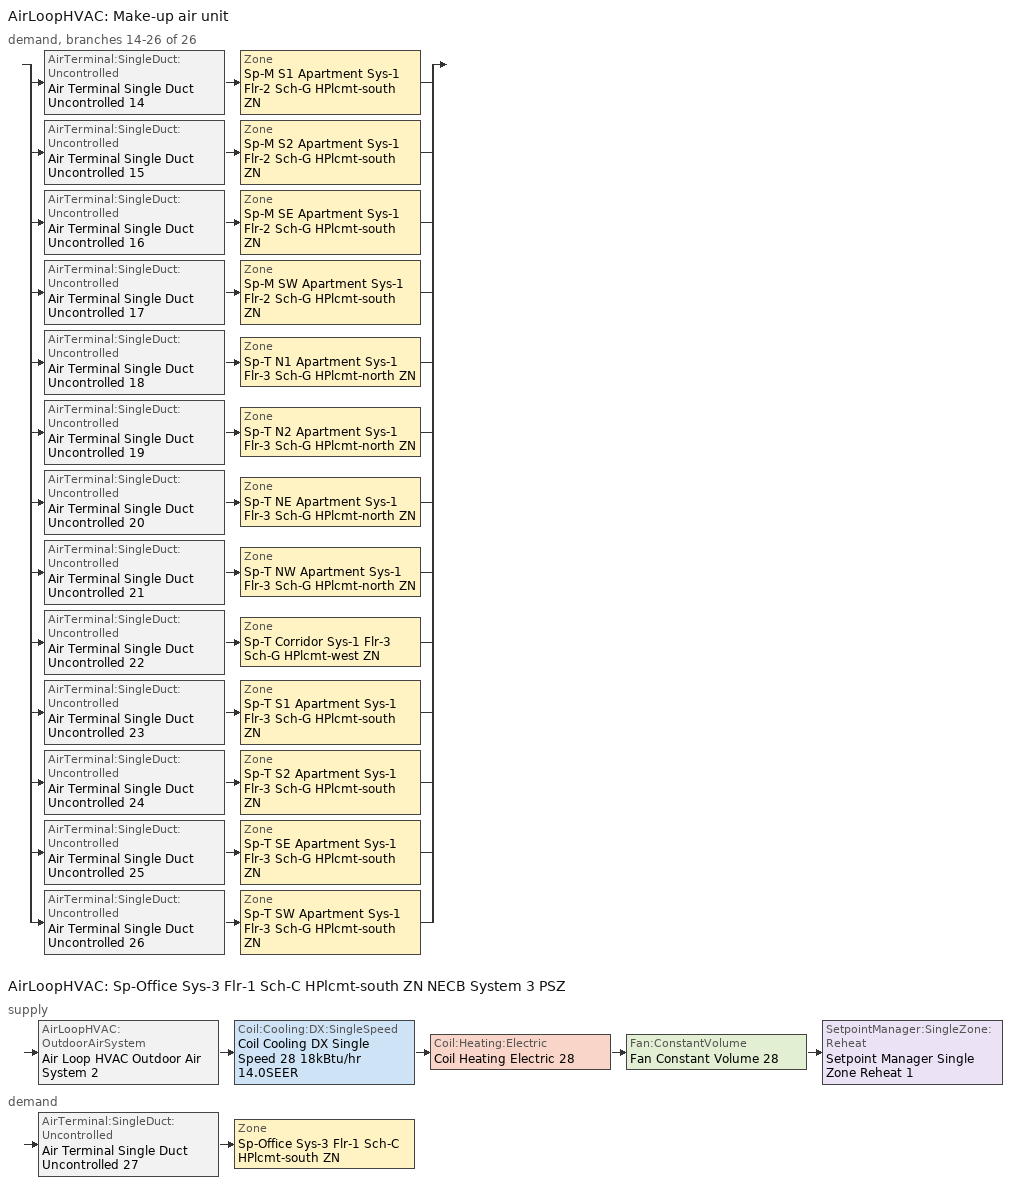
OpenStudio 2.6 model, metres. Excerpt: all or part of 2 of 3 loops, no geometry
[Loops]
AirLoopHVAC 'Make-up air unit'
 demand, branches 14-26 of 26: split
  | AirTerminal:SingleDuct:Uncontrolled 'Air Terminal Single Duct Uncontrolled 14' > Zone 'Sp-M S1 Apartment Sys-1 Flr-2 Sch-G HPlcmt-south ZN'
  | AirTerminal:SingleDuct:Uncontrolled 'Air Terminal Single Duct Uncontrolled 15' > Zone 'Sp-M S2 Apartment Sys-1 Flr-2 Sch-G HPlcmt-south ZN'
  | AirTerminal:SingleDuct:Uncontrolled 'Air Terminal Single Duct Uncontrolled 16' > Zone 'Sp-M SE Apartment Sys-1 Flr-2 Sch-G HPlcmt-south ZN'
  | AirTerminal:SingleDuct:Uncontrolled 'Air Terminal Single Duct Uncontrolled 17' > Zone 'Sp-M SW Apartment Sys-1 Flr-2 Sch-G HPlcmt-south ZN'
  | AirTerminal:SingleDuct:Uncontrolled 'Air Terminal Single Duct Uncontrolled 18' > Zone 'Sp-T N1 Apartment Sys-1 Flr-3 Sch-G HPlcmt-north ZN'
  | AirTerminal:SingleDuct:Uncontrolled 'Air Terminal Single Duct Uncontrolled 19' > Zone 'Sp-T N2 Apartment Sys-1 Flr-3 Sch-G HPlcmt-north ZN'
  | AirTerminal:SingleDuct:Uncontrolled 'Air Terminal Single Duct Uncontrolled 20' > Zone 'Sp-T NE Apartment Sys-1 Flr-3 Sch-G HPlcmt-north ZN'
  | AirTerminal:SingleDuct:Uncontrolled 'Air Terminal Single Duct Uncontrolled 21' > Zone 'Sp-T NW Apartment Sys-1 Flr-3 Sch-G HPlcmt-north ZN'
  | AirTerminal:SingleDuct:Uncontrolled 'Air Terminal Single Duct Uncontrolled 22' > Zone 'Sp-T Corridor Sys-1 Flr-3 Sch-G HPlcmt-west ZN'
  | AirTerminal:SingleDuct:Uncontrolled 'Air Terminal Single Duct Uncontrolled 23' > Zone 'Sp-T S1 Apartment Sys-1 Flr-3 Sch-G HPlcmt-south ZN'
  | AirTerminal:SingleDuct:Uncontrolled 'Air Terminal Single Duct Uncontrolled 24' > Zone 'Sp-T S2 Apartment Sys-1 Flr-3 Sch-G HPlcmt-south ZN'
  | AirTerminal:SingleDuct:Uncontrolled 'Air Terminal Single Duct Uncontrolled 25' > Zone 'Sp-T SE Apartment Sys-1 Flr-3 Sch-G HPlcmt-south ZN'
  | AirTerminal:SingleDuct:Uncontrolled 'Air Terminal Single Duct Uncontrolled 26' > Zone 'Sp-T SW Apartment Sys-1 Flr-3 Sch-G HPlcmt-south ZN'
AirLoopHVAC 'Sp-Office Sys-3 Flr-1 Sch-C HPlcmt-south ZN NECB System 3 PSZ'
 supply: AirLoopHVAC:OutdoorAirSystem 'Air Loop HVAC Outdoor Air System 2' > Coil:Cooling:DX:SingleSpeed 'Coil Cooling DX Single Speed 28 18kBtu/hr 14.0SEER' > Coil:Heating:Electric 'Coil Heating Electric 28' > Fan:ConstantVolume 'Fan Constant Volume 28' > SetpointManager:SingleZone:Reheat 'Setpoint Manager Single Zone Reheat 1'
 demand: AirTerminal:SingleDuct:Uncontrolled 'Air Terminal Single Duct Uncontrolled 27' > Zone 'Sp-Office Sys-3 Flr-1 Sch-C HPlcmt-south ZN'
[Sizing:Zone] Zone Cooling Design Supply Air Temperature Input Method=SupplyAirTemperature; Zone Cooling Design Supply Air Temperature {C}=13; Zone Cooling Design Supply Air Temperature Difference {deltaC}=11.11; Zone Heating Design Supply Air Temperature Input Method=SupplyAirTemperature; Zone Heating Design Supply Air Temperature {C}=43; Zone Heating Design Supply Air Temperature Difference {deltaC}=11.11; Zone Cooling Design Supply Air Humidity Ratio {kg-H2O/kg-air}=0.0085; Zone Heating Design Supply Air Humidity Ratio {kg-H2O/kg-air}=0.008; Zone Heating Sizing Factor=1.3; Zone Cooling Sizing Factor=1.1; Cooling Design Air Flow Method=DesignDay; Heating Design Air Flow Method=DesignDay; Account for Dedicated Outdoor Air System=No; Dedicated Outdoor Air System Control Strategy=NeutralSupplyAir; Dedicated Outdoor Air Low Setpoint Temperature for Design {C}=autosize; Dedicated Outdoor Air High Setpoint Temperature for Design {C}=autosize
Sp-M S1 Apartment Sys-1 Flr-2 Sch-G HPlcmt-south ZN; Sp-M S2 Apartment Sys-1 Flr-2 Sch-G HPlcmt-south ZN; Sp-M SE Apartment Sys-1 Flr-2 Sch-G HPlcmt-south ZN; Sp-M SW Apartment Sys-1 Flr-2 Sch-G HPlcmt-south ZN; Sp-T N1 Apartment Sys-1 Flr-3 Sch-G HPlcmt-north ZN; Sp-T N2 Apartment Sys-1 Flr-3 Sch-G HPlcmt-north ZN; Sp-T NE Apartment Sys-1 Flr-3 Sch-G HPlcmt-north ZN; Sp-T NW Apartment Sys-1 Flr-3 Sch-G HPlcmt-north ZN; Sp-T Corridor Sys-1 Flr-3 Sch-G HPlcmt-west ZN; Sp-T S1 Apartment Sys-1 Flr-3 Sch-G HPlcmt-south ZN; Sp-T S2 Apartment Sys-1 Flr-3 Sch-G HPlcmt-south ZN; Sp-T SE Apartment Sys-1 Flr-3 Sch-G HPlcmt-south ZN; Sp-T SW Apartment Sys-1 Flr-3 Sch-G HPlcmt-south ZN; Sp-Office Sys-3 Flr-1 Sch-C HPlcmt-south ZN
[Zone equipment]
Sp-M S1 Apartment Sys-1 Flr-2 Sch-G HPlcmt-south ZN: Sp-M S1 Apartment Sys-1 Flr-2 Sch-G HPlcmt-south ZN PTAC, Zone HVAC Baseboard Convective Electric 14, Air Terminal Single Duct Uncontrolled 14
Sp-M S2 Apartment Sys-1 Flr-2 Sch-G HPlcmt-south ZN: Sp-M S2 Apartment Sys-1 Flr-2 Sch-G HPlcmt-south ZN PTAC, Zone HVAC Baseboard Convective Electric 15, Air Terminal Single Duct Uncontrolled 15
Sp-M SE Apartment Sys-1 Flr-2 Sch-G HPlcmt-south ZN: Sp-M SE Apartment Sys-1 Flr-2 Sch-G HPlcmt-south ZN PTAC, Zone HVAC Baseboard Convective Electric 16, Air Terminal Single Duct Uncontrolled 16
Sp-M SW Apartment Sys-1 Flr-2 Sch-G HPlcmt-south ZN: Sp-M SW Apartment Sys-1 Flr-2 Sch-G HPlcmt-south ZN PTAC, Zone HVAC Baseboard Convective Electric 17, Air Terminal Single Duct Uncontrolled 17
Sp-T N1 Apartment Sys-1 Flr-3 Sch-G HPlcmt-north ZN: Sp-T N1 Apartment Sys-1 Flr-3 Sch-G HPlcmt-north ZN PTAC, Zone HVAC Baseboard Convective Electric 18, Air Terminal Single Duct Uncontrolled 18
Sp-T N2 Apartment Sys-1 Flr-3 Sch-G HPlcmt-north ZN: Sp-T N2 Apartment Sys-1 Flr-3 Sch-G HPlcmt-north ZN PTAC, Zone HVAC Baseboard Convective Electric 19, Air Terminal Single Duct Uncontrolled 19
Sp-T NE Apartment Sys-1 Flr-3 Sch-G HPlcmt-north ZN: Sp-T NE Apartment Sys-1 Flr-3 Sch-G HPlcmt-north ZN PTAC, Zone HVAC Baseboard Convective Electric 20, Air Terminal Single Duct Uncontrolled 20
Sp-T NW Apartment Sys-1 Flr-3 Sch-G HPlcmt-north ZN: Sp-T NW Apartment Sys-1 Flr-3 Sch-G HPlcmt-north ZN PTAC, Zone HVAC Baseboard Convective Electric 21, Air Terminal Single Duct Uncontrolled 21
Sp-T Corridor Sys-1 Flr-3 Sch-G HPlcmt-west ZN: Sp-T Corridor Sys-1 Flr-3 Sch-G HPlcmt-west ZN PTAC, Zone HVAC Baseboard Convective Electric 22, Air Terminal Single Duct Uncontrolled 22
Sp-T S1 Apartment Sys-1 Flr-3 Sch-G HPlcmt-south ZN: Sp-T S1 Apartment Sys-1 Flr-3 Sch-G HPlcmt-south ZN PTAC, Zone HVAC Baseboard Convective Electric 23, Air Terminal Single Duct Uncontrolled 23
Sp-T S2 Apartment Sys-1 Flr-3 Sch-G HPlcmt-south ZN: Sp-T S2 Apartment Sys-1 Flr-3 Sch-G HPlcmt-south ZN PTAC, Zone HVAC Baseboard Convective Electric 24, Air Terminal Single Duct Uncontrolled 24
Sp-T SE Apartment Sys-1 Flr-3 Sch-G HPlcmt-south ZN: Sp-T SE Apartment Sys-1 Flr-3 Sch-G HPlcmt-south ZN PTAC, Zone HVAC Baseboard Convective Electric 25, Air Terminal Single Duct Uncontrolled 25
Sp-T SW Apartment Sys-1 Flr-3 Sch-G HPlcmt-south ZN: Sp-T SW Apartment Sys-1 Flr-3 Sch-G HPlcmt-south ZN PTAC, Zone HVAC Baseboard Convective Electric 26, Air Terminal Single Duct Uncontrolled 26
Sp-Office Sys-3 Flr-1 Sch-C HPlcmt-south ZN: Air Terminal Single Duct Uncontrolled 27, Zone HVAC Baseboard Convective Electric 27
[AirLoopHVAC]
Sp-Office Sys-3 Flr-1 Sch-C HPlcmt-south ZN NECB System 3 PSZ: Availability Schedule=Always On Discrete; Design Supply Air Flow Rate {m3/s}=AutoSize
[Sizing:System]
Sp-Office Sys-3 Flr-1 Sch-C HPlcmt-south ZN NECB System 3 PSZ: Type of Load to Size On=Sensible; Design Outdoor Air Flow Rate {m3/s}=Autosize; Minimum System Air Flow Ratio=1; Preheat Design Temperature {C}=7; Preheat Design Humidity Ratio {kg-H2O/kg-Air}=0.008; Precool Design Temperature {C}=13; Precool Design Humidity Ratio {kg-H2O/kg-Air}=0.008; Central Cooling Design Supply Air Temperature {C}=13; Central Heating Design Supply Air Temperature {C}=43; Sizing Option=NonCoincident; 100% Outdoor Air in Cooling=No; 100% Outdoor Air in Heating=No; Central Cooling Design Supply Air Humidity Ratio {kg-H2O/kg-Air}=0.0085; Central Heating Design Supply Air Humidity Ratio {kg-H2O/kg-Air}=0.008; Cooling Design Air Flow Method=DesignDay; Cooling Design Air Flow Rate {m3/s}=0; Heating Design Air Flow Method=DesignDay; Heating Design Air Flow Rate {m3/s}=0; System Outdoor Air Method=ZoneSum; Zone Maximum Outdoor Air Fraction=1; Cooling Supply Air Flow Rate Per Floor Area {m3/s-m2}=0.00996765; Cooling Fraction of Autosized Cooling Supply Air Flow Rate=1; Cooling Supply Air Flow Rate Per Unit Cooling Capacity {m3/s-W}=3.94755e-05; Heating Supply Air Flow Rate Per Floor Area {m3/s-m2}=0.00996765; Heating Fraction of Autosized Heating Supply Air Flow Rate=1; Heating Fraction of Autosized Cooling Supply Air Flow Rate=1; Heating Supply Air Flow Rate Per Unit Heating Capacity {m3/s-W}=3.15882e-05; Cooling Design Capacity Method=CoolingDesignCapacity; Cooling Design Capacity {W}=autosize; Cooling Design Capacity Per Floor Area {W/m2}=234.7; Fraction of Autosized Cooling Design Capacity=1; Heating Design Capacity Method=HeatingDesignCapacity; Heating Design Capacity {W}=autosize; Heating Design Capacity Per Floor Area {W/m2}=157; Fraction of Autosized Heating Design Capacity=1; Central Cooling Capacity Control Method=OnOff
[Fan:ConstantVolume] Availability Schedule=Always On Discrete; Fan Efficiency=0.39975; Pressure Rise {Pa}=640; Maximum Flow Rate {m3/s}=AutoSize; Motor Efficiency=0.615
Fan Constant Volume 15; Fan Constant Volume 16; Fan Constant Volume 17; Fan Constant Volume 18; Fan Constant Volume 19; Fan Constant Volume 20; Fan Constant Volume 21; Fan Constant Volume 22; Fan Constant Volume 23; Fan Constant Volume 24; Fan Constant Volume 25; Fan Constant Volume 26; Fan Constant Volume 27; Fan Constant Volume 28
[Coil:Heating:Electric]
Name | Availability Schedule
Coil Heating Electric 15; Coil Heating Electric 16; Coil Heating Electric 17; Coil Heating Electric 18; Coil Heating Electric 19; Coil Heating Electric 20; Coil Heating Electric 21; Coil Heating Electric 22; Coil Heating Electric 23; Coil Heating Electric 24; Coil Heating Electric 25; Coil Heating Electric 26; Coil Heating Electric 27 | ON_OFF_ALWAYS_OFF
Coil Heating Electric 28 | Always On Discrete
[Coil:Cooling:DX:SingleSpeed] Availability Schedule=Always On Discrete; Rated Total Cooling Capacity {W}=autosize; Rated Sensible Heat Ratio=autosize; Rated Air Flow Rate {m3/s}=autosize; Rated Evaporator Fan Power Per Volume Flow Rate {W/(m3/s)}=773.3; Total Cooling Capacity Function of Temperature Curve=DXCOOL-NECB2011-REF-CAPFT; Total Cooling Capacity Function of Flow Fraction Curve=DXCOOL-NECB2011-REF-CAPFFLOW; Energy Input Ratio Function of Temperature Curve=DXCOOL-NECB2011-REF-COOLEIRFT; Energy Input Ratio Function of Flow Fraction Curve=DXCOOL-NECB2011-REF-COOLEIRFFLOW; Part Load Fraction Correlation Curve=DXCOOL-NECB2011-REF-COOLPLFFPLR; Condenser Type=AirCooled; Evaporative Condenser Effectiveness=0; Evaporative Condenser Air Flow Rate {m3/s}=Autosize; Evaporative Condenser Pump Rated Power Consumption {W}=Autosize; Crankcase Heater Capacity {W}=0; Maximum Outdoor Dry-Bulb Temperature for Crankcase Heater Operation {C}=0; Basin Heater Capacity {W/K}=0; Basin Heater Setpoint Temperature {C}=10
Name | Rated COP {W/W}
Coil Cooling DX Single Speed 15 10kBtu/hr 10.3EER | 3.48153
Coil Cooling DX Single Speed 16 11kBtu/hr 10.3EER | 3.47318
Coil Cooling DX Single Speed 17 12kBtu/hr 9.9EER | 3.35308
Coil Cooling DX Single Speed 18 12kBtu/hr 9.9EER | 3.34524
Coil Cooling DX Single Speed 19 12kBtu/hr 9.9EER | 3.34071
Coil Cooling DX Single Speed 20 12kBtu/hr 9.8EER | 3.33801
Coil Cooling DX Single Speed 21 15kBtu/hr 9.3EER | 3.15639
Coil Cooling DX Single Speed 22 16kBtu/hr 9.3EER | 3.15694
Coil Cooling DX Single Speed 23 15kBtu/hr 9.3EER | 3.15635
Coil Cooling DX Single Speed 24 21kBtu/hr 9.3EER | 3.16014
Coil Cooling DX Single Speed 25 21kBtu/hr 9.3EER | 3.16018
Coil Cooling DX Single Speed 26 22kBtu/hr 9.3EER | 3.16094
Coil Cooling DX Single Speed 27 21kBtu/hr 9.3EER | 3.16076
Coil Cooling DX Single Speed 28 18kBtu/hr 14.0SEER | 3.8248
[Controller:OutdoorAir]
Controller Outdoor Air 2: Minimum Outdoor Air Flow Rate {m3/s}=autosize; Maximum Outdoor Air Flow Rate {m3/s}=Autosize; Economizer Control Type=NoEconomizer; Economizer Control Action Type=ModulateFlow; Economizer Maximum Limit Dry-Bulb Temperature {C}=28; Economizer Maximum Limit Enthalpy {J/kg}=64000; Economizer Minimum Limit Dry-Bulb Temperature {C}=-100; Lockout Type=NoLockout; Minimum Limit Type=FixedMinimum; Minimum Outdoor Air Schedule=Always On Discrete; Controller Mechanical Ventilation=Controller Mechanical Ventilation 2; High Humidity Control=No; Heat Recovery Bypass Control Type=BypassWhenWithinEconomizerLimits
[Controller:MechanicalVentilation]
Controller Mechanical Ventilation 2: Availability Schedule=Always On Discrete; System Outdoor Air Method=ZoneSum
[AirLoopHVAC:OutdoorAirSystem]
Air Loop HVAC Outdoor Air System 2: Controller=Controller Outdoor Air 2
[ZoneHVAC:PackagedTerminalAirConditioner] Availability Schedule=Always On Discrete; Supply Air Flow Rate During Cooling Operation {m3/s}=Autosize; Supply Air Flow Rate During Heating Operation {m3/s}=Autosize; Supply Air Flow Rate When No Cooling or Heating is Needed {m3/s}=Autosize; Outdoor Air Flow Rate During Cooling Operation {m3/s}=Autosize; Outdoor Air Flow Rate During Heating Operation {m3/s}=Autosize; Outdoor Air Flow Rate When No Cooling or Heating is Needed {m3/s}=Autosize; Fan Placement=DrawThrough
Name | Supply Air Fan | Heating Coil | Cooling Coil
Sp-M S1 Apartment Sys-1 Flr-2 Sch-G HPlcmt-south ZN PTAC | Fan Constant Volume 15 | Coil Heating Electric 15 | Coil Cooling DX Single Speed 15 10kBtu/hr 10.3EER
Sp-M S2 Apartment Sys-1 Flr-2 Sch-G HPlcmt-south ZN PTAC | Fan Constant Volume 16 | Coil Heating Electric 16 | Coil Cooling DX Single Speed 16 11kBtu/hr 10.3EER
Sp-M SE Apartment Sys-1 Flr-2 Sch-G HPlcmt-south ZN PTAC | Fan Constant Volume 17 | Coil Heating Electric 17 | Coil Cooling DX Single Speed 17 12kBtu/hr 9.9EER
Sp-M SW Apartment Sys-1 Flr-2 Sch-G HPlcmt-south ZN PTAC | Fan Constant Volume 18 | Coil Heating Electric 18 | Coil Cooling DX Single Speed 18 12kBtu/hr 9.9EER
Sp-T N1 Apartment Sys-1 Flr-3 Sch-G HPlcmt-north ZN PTAC | Fan Constant Volume 19 | Coil Heating Electric 19 | Coil Cooling DX Single Speed 19 12kBtu/hr 9.9EER
Sp-T N2 Apartment Sys-1 Flr-3 Sch-G HPlcmt-north ZN PTAC | Fan Constant Volume 20 | Coil Heating Electric 20 | Coil Cooling DX Single Speed 20 12kBtu/hr 9.8EER
Sp-T NE Apartment Sys-1 Flr-3 Sch-G HPlcmt-north ZN PTAC | Fan Constant Volume 21 | Coil Heating Electric 21 | Coil Cooling DX Single Speed 21 15kBtu/hr 9.3EER
Sp-T NW Apartment Sys-1 Flr-3 Sch-G HPlcmt-north ZN PTAC | Fan Constant Volume 22 | Coil Heating Electric 22 | Coil Cooling DX Single Speed 22 16kBtu/hr 9.3EER
Sp-T Corridor Sys-1 Flr-3 Sch-G HPlcmt-west ZN PTAC | Fan Constant Volume 23 | Coil Heating Electric 23 | Coil Cooling DX Single Speed 23 15kBtu/hr 9.3EER
Sp-T S1 Apartment Sys-1 Flr-3 Sch-G HPlcmt-south ZN PTAC | Fan Constant Volume 24 | Coil Heating Electric 24 | Coil Cooling DX Single Speed 24 21kBtu/hr 9.3EER
Sp-T S2 Apartment Sys-1 Flr-3 Sch-G HPlcmt-south ZN PTAC | Fan Constant Volume 25 | Coil Heating Electric 25 | Coil Cooling DX Single Speed 25 21kBtu/hr 9.3EER
Sp-T SE Apartment Sys-1 Flr-3 Sch-G HPlcmt-south ZN PTAC | Fan Constant Volume 26 | Coil Heating Electric 26 | Coil Cooling DX Single Speed 26 22kBtu/hr 9.3EER
Sp-T SW Apartment Sys-1 Flr-3 Sch-G HPlcmt-south ZN PTAC | Fan Constant Volume 27 | Coil Heating Electric 27 | Coil Cooling DX Single Speed 27 21kBtu/hr 9.3EER
[ZoneHVAC:Baseboard:Convective:Electric] Availability Schedule=Always On Discrete; Nominal Capacity {W}=autosize; Efficiency=1
Zone HVAC Baseboard Convective Electric 14; Zone HVAC Baseboard Convective Electric 15; Zone HVAC Baseboard Convective Electric 16; Zone HVAC Baseboard Convective Electric 17; Zone HVAC Baseboard Convective Electric 18; Zone HVAC Baseboard Convective Electric 19; Zone HVAC Baseboard Convective Electric 20; Zone HVAC Baseboard Convective Electric 21; Zone HVAC Baseboard Convective Electric 22; Zone HVAC Baseboard Convective Electric 23; Zone HVAC Baseboard Convective Electric 24; Zone HVAC Baseboard Convective Electric 25; Zone HVAC Baseboard Convective Electric 26; Zone HVAC Baseboard Convective Electric 27
[AirTerminal:SingleDuct:Uncontrolled] Availability Schedule=Always On Discrete; Maximum Air Flow Rate {m3/s}=AutoSize
Air Terminal Single Duct Uncontrolled 14; Air Terminal Single Duct Uncontrolled 15; Air Terminal Single Duct Uncontrolled 16; Air Terminal Single Duct Uncontrolled 17; Air Terminal Single Duct Uncontrolled 18; Air Terminal Single Duct Uncontrolled 19; Air Terminal Single Duct Uncontrolled 20; Air Terminal Single Duct Uncontrolled 21; Air Terminal Single Duct Uncontrolled 22; Air Terminal Single Duct Uncontrolled 23; Air Terminal Single Duct Uncontrolled 24; Air Terminal Single Duct Uncontrolled 25; Air Terminal Single Duct Uncontrolled 26; Air Terminal Single Duct Uncontrolled 27
[SetpointManager:SingleZone:Reheat]
Setpoint Manager Single Zone Reheat 1: Minimum Supply Air Temperature {C}=13; Maximum Supply Air Temperature {C}=43; Control Zone=Sp-Office Sys-3 Flr-1 Sch-C HPlcmt-south ZN
[Schedule:Ruleset]
ON_OFF_ALWAYS_OFF: Default Day Schedule=Schedule Day 3
[Schedule:Day]
Schedule Day 3; wkdON_OFF_ALWAYS_OFF 1; satON_OFF_ALWAYS_OFF 1; sunON_OFF_ALWAYS_OFF 1: 1, 0, 0, 2, 0, 0, 3, 0, 0, 4, 0, 0, 5, 0, 0, 6, 0, 0, 7, 0, 0, 8, 0, 0, 9, 0, 0, 10, 0, 0, 11, 0, 0, 12, 0, 0, 13, 0, 0, 14, 0, 0, 15, 0, 0, 16, 0, 0, 17, 0, 0, 18, 0, 0, 19, 0, 0, 20, 0, 0, 21, 0, 0, 22, 0, 0, 23, 0, 0, 24, 0, 0
[Schedule:Rule] Schedule Ruleset=ON_OFF_ALWAYS_OFF; Date Specification Type=DateRange; Start Month=1; Start Day=1; End Month=12; End Day=31
Name | Rule Order | Day Schedule | Apply Sunday | Apply Monday | Apply Tuesday | Apply Wednesday | Apply Thursday | Apply Friday | Apply Saturday
wkdON_OFF_ALWAYS_OFF rule | 2 | wkdON_OFF_ALWAYS_OFF 1 | No | Yes | Yes | Yes | Yes | Yes | No
satON_OFF_ALWAYS_OFFrule | 1 | satON_OFF_ALWAYS_OFF 1 | No | No | No | No | No | No | Yes
sunON_OFF_ALWAYS_OFFrule | 0 | sunON_OFF_ALWAYS_OFF 1 | Yes | No | No | No | No | No | No
[Schedule:Constant]
Always On Discrete: Value=1
[Curve:Biquadratic] Minimum Value of x=13; Maximum Value of x=24; Minimum Value of y=24; Maximum Value of y=46
Name | Coefficient1 Constant | Coefficient2 x | Coefficient3 x**2 | Coefficient4 y | Coefficient5 y**2 | Coefficient6 x*y
DXCOOL-NECB2011-REF-CAPFT | 0.867905 | 0.0142459 | 0.00055436 | -0.0075575 | 3.3e-05 | -0.0001918
DXCOOL-NECB2011-REF-COOLEIRFT | 0.116936 | 0.0284933 | -0.0004112 | 0.0214108 | 0.00016103 | -0.0006791
[Curve:Quadratic] Coefficient1 Constant=1; Coefficient2 x=0; Coefficient3 x**2=0; Minimum Value of x=0; Maximum Value of x=1
DXCOOL-NECB2011-REF-CAPFFLOW; DXCOOL-NECB2011-REF-COOLEIRFFLOW
[Curve:Cubic]
DXCOOL-NECB2011-REF-COOLPLFFPLR: Coefficient1 Constant=0.0277; Coefficient2 x=4.9151; Coefficient3 x**2=-8.184; Coefficient4 x**3=4.2702; Minimum Value of x=0.7; Maximum Value of x=1
